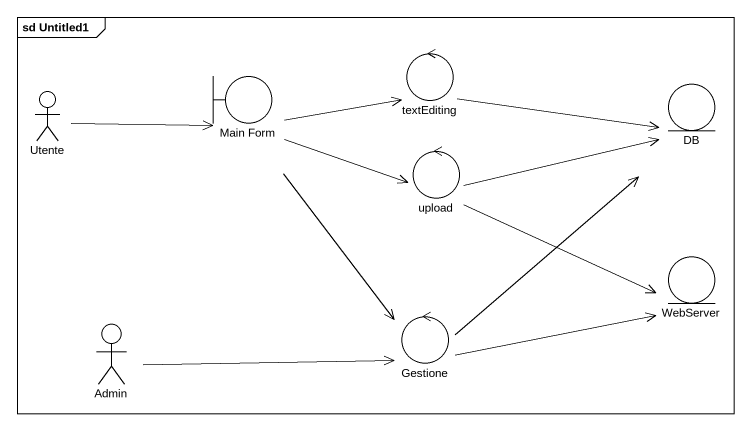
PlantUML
@startuml
mainframe sd Untitled1
control textEditing
actor Utente
boundary "Main Form" as Main_Form
entity DB
control upload
entity WebServer
actor Admin
control Gestione
textEditing -right-> DB
Utente -right-> Main_Form
Main_Form -right-> textEditing
Main_Form -right-> upload
Main_Form --> Gestione
upload -right-> DB
upload -right-> WebServer
Admin -right-> Gestione
Gestione -up-> DB
Gestione -right-> WebServer
@enduml
